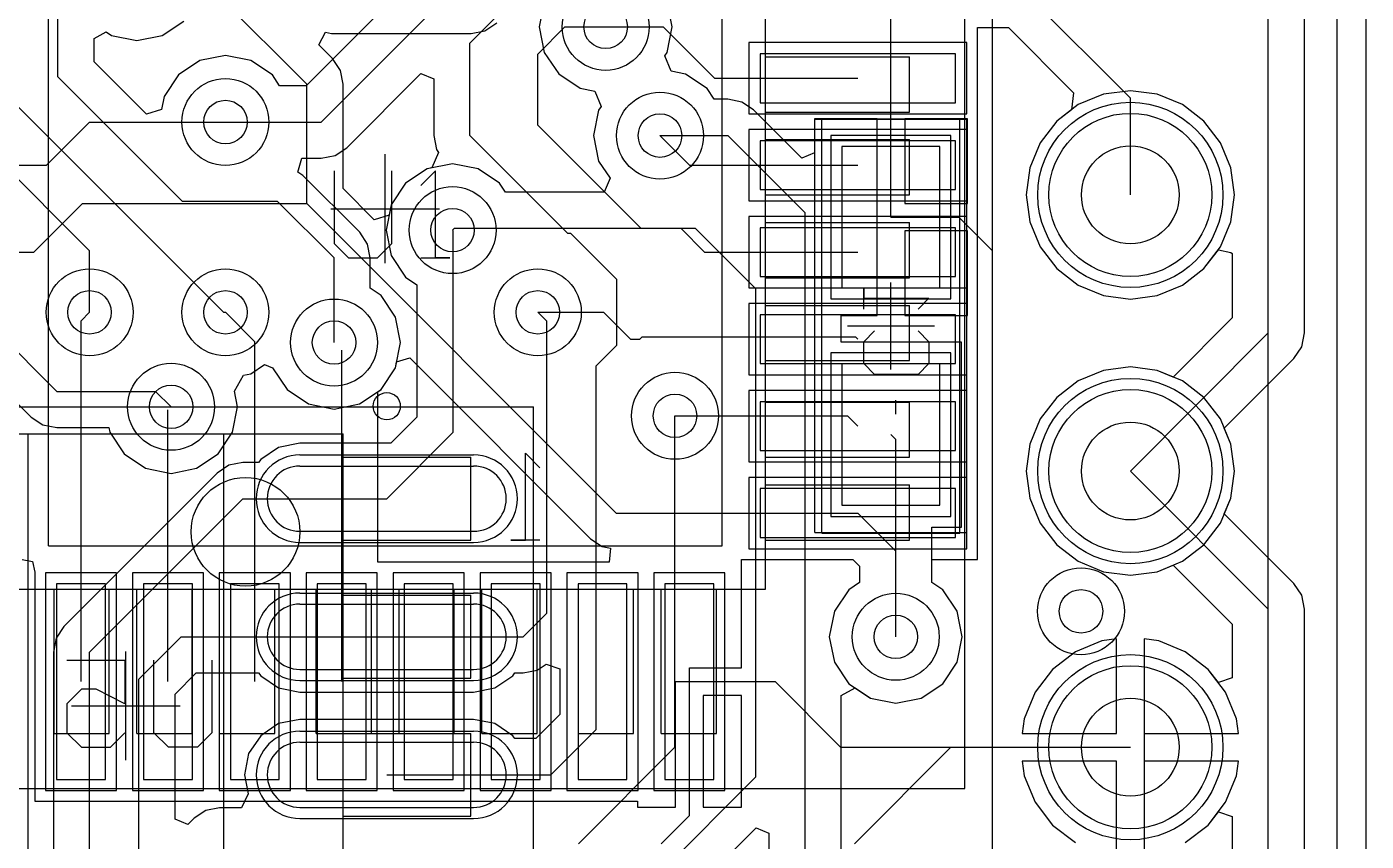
# Model space of a CAD drawing. Header units: millimetres. Extents: x 23.8 to 46.9, y 23.8 to 45.
# Drawn here: x 34.55 to 46.87, y 30.89 to 38.38 of the extents above; entities that cross this region are included whole.
import ezdxf

# ---------------------------------------------------------------- set-up
doc = ezdxf.new("R2010")
doc.units = ezdxf.units.MM
for name, color, linetype in [('BottomLayer', 5, 'Continuous'), ('BottomOverlay', 54, 'Continuous'), ('BottomPaste', 16, 'Continuous'), ('BottomSolder', 6, 'Continuous'), ('KeepOutLayer', 6, 'Continuous'), ('Mechanical13', 56, 'Continuous'), ('Mechanical14', 56, 'Continuous'), ('Mechanical15', 56, 'Continuous'), ('MultiLayer', 9, 'Continuous'), ('PadHoleLayer', 156, 'Continuous'), ('TopLayer', 1, 'Continuous'), ('TopOverlay', 2, 'Continuous'), ('TopPaste', 8, 'Continuous'), ('TopSolder', 216, 'Continuous'), ('ViaHoleLayer', 16, 'Continuous')]:
    doc.layers.add(name, color=color, linetype=linetype)

msp = doc.modelspace()

# ---------------------------------------------------------------- linework, layer by layer
at = {"layer": 'BottomLayer'}
for p, q in [((46.606, 44.745), (46.606, 24.019)), ((37.257, 37.5), (41.667, 41.91)), ((42.5, 36.625), (42.5, 40.431)), ((34.833, 37.917), (34.833, 39.625)), ((38.625, 38.226), (39.769, 39.37)), ((37.937, 38.652), (37.119, 37.833)), ((40.487, 38.375), (40.441, 38.609)), ((35.794, 38.297), (35.992, 38.429)), ((39.25, 38.125), (39.5, 38.375)), ((39.5, 38.375), (39.875, 38.375)), ((40.441, 38.141), (40.487, 38.375)), ((35.166, 38.269), (35.278, 38.329)), ((35.166, 38.055), (35.166, 38.269)), ((35.278, 38.329), (35.326, 38.297)), ((35.326, 38.297), (35.56, 38.25)), ((35.56, 38.25), (35.794, 38.297)), ((38.625, 37.375), (38.625, 38.226)), ((36.375, 38.112), (36.141, 38.065)), ((36.609, 38.065), (36.375, 38.112)), ((39.25, 37.472), (39.25, 38.125)), ((40.418, 38.108), (40.441, 38.141)), ((40.477, 37.967), (40.418, 38.108)), ((35.648, 37.573), (35.166, 38.055)), ((36.141, 38.065), (35.942, 37.933)), ((36.808, 37.933), (36.609, 38.065)), ((34.833, 37.917), (35.977, 36.773)), ((35.942, 37.933), (35.81, 37.734)), ((36.874, 37.833), (36.808, 37.933)), ((37.493, 37.264), (38.174, 37.946)), ((38.174, 37.946), (38.292, 37.897)), ((38.292, 37.897), (38.292, 37.375)), ((40.609, 37.94), (40.477, 37.967)), ((40.808, 37.808), (40.609, 37.94)), ((34.379, 37.729), (36.358, 35.75)), ((35.81, 37.734), (35.786, 37.615)), ((37.119, 37.833), (36.874, 37.833)), ((40.874, 37.709), (40.808, 37.808)), ((44.456, 37.756), (44.225, 37.66)), ((44.704, 37.788), (44.456, 37.756)), ((44.952, 37.756), (44.704, 37.788)), ((45.183, 37.66), (44.952, 37.756)), ((35.786, 37.615), (35.648, 37.573)), ((41, 37.709), (40.874, 37.709)), ((41.127, 37.683), (41, 37.709)), ((41.235, 37.611), (41.127, 37.683)), ((41.679, 37.168), (41.235, 37.611)), ((44.225, 37.66), (44.026, 37.508)), ((45.382, 37.508), (45.183, 37.66)), ((33.925, 37.515), (35.125, 36.315)), ((36.375, 37.5), (37.257, 37.5)), ((42.373, 37.529), (41.796, 37.529)), ((41.796, 37.529), (41.796, 37.216)), ((42.373, 36.625), (42.373, 37.529)), ((43.204, 37.529), (42.627, 37.529)), ((42.627, 37.529), (42.627, 36.752)), ((43.204, 36.752), (43.204, 37.529)), ((44.026, 37.508), (43.874, 37.309)), ((45.534, 37.309), (45.382, 37.508)), ((38.292, 37.375), (38.317, 37.247)), ((38.625, 37.375), (39.523, 36.477)), ((39.25, 37.472), (40.199, 36.523)), ((40.375, 37.375), (41, 37.375)), ((41, 37.375), (41.71, 36.665)), ((37.385, 37.192), (37.493, 37.264)), ((38.317, 37.247), (38.335, 37.221)), ((42.95, 37.275), (42.05, 37.275)), ((42.05, 37.275), (42.05, 35.975)), ((42.95, 35.975), (42.95, 37.275)), ((43.874, 37.309), (43.778, 37.078)), ((45.63, 37.078), (45.534, 37.309)), ((37.042, 37.04), (37.08, 37.167)), ((37.08, 37.167), (37.257, 37.167)), ((37.257, 37.167), (37.385, 37.192)), ((38.335, 37.221), (38.276, 37.08)), ((41.796, 37.216), (41.679, 37.168)), ((37.088, 37.009), (37.042, 37.04)), ((37.611, 36.486), (37.088, 37.009)), ((38.232, 37.071), (38.034, 36.938)), ((38.276, 37.08), (38.232, 37.071)), ((43.778, 37.078), (43.746, 36.83)), ((45.662, 36.83), (45.63, 37.078)), ((38.034, 36.938), (37.901, 36.74)), ((35.977, 36.773), (36.852, 36.773)), ((36.852, 36.773), (37.375, 36.25)), ((37.901, 36.74), (37.855, 36.506)), ((42.627, 36.752), (43.204, 36.752)), ((43.746, 36.83), (43.778, 36.582)), ((45.63, 36.582), (45.662, 36.83)), ((41.71, 28.121), (41.71, 36.665)), ((42.373, 35.721), (42.373, 36.625)), ((42.5, 36.625), (43.125, 36.625)), ((43.125, 36.625), (43.434, 36.316)), ((37.855, 36.506), (37.901, 36.271)), ((38.466, 36.506), (38.472, 36.5)), ((38.472, 34.648), (38.472, 36.5)), ((40.199, 36.523), (40.698, 36.523)), ((40.698, 36.523), (41.256, 35.965)), ((43.204, 36.498), (42.627, 36.498)), ((42.627, 36.498), (42.627, 35.721)), ((43.204, 35.721), (43.204, 36.498)), ((43.778, 36.582), (43.874, 36.351)), ((45.534, 36.351), (45.63, 36.582)), ((37.683, 36.378), (37.611, 36.486)), ((37.708, 36.25), (37.683, 36.378)), ((39.523, 36.477), (39.551, 36.477)), ((39.551, 36.477), (39.977, 36.051)), ((35.125, 35.75), (35.125, 36.315)), ((37.375, 35.472), (37.375, 36.25)), ((37.708, 35.971), (37.708, 36.25)), ((37.901, 36.271), (38.034, 36.073)), ((43.434, 31.75), (43.434, 36.316)), ((43.874, 36.351), (44.026, 36.152)), ((45.382, 36.152), (45.534, 36.351)), ((44.026, 36.152), (44.225, 36)), ((45.183, 36), (45.382, 36.152)), ((38.034, 36.073), (38.138, 36.003)), ((38.138, 36.003), (38.138, 34.786)), ((39.977, 35.449), (39.977, 36.051)), ((44.225, 36), (44.456, 35.904)), ((44.952, 35.904), (45.183, 36)), ((37.808, 35.904), (37.708, 35.971)), ((37.94, 35.706), (37.808, 35.904)), ((41.256, 31.477), (41.256, 35.965)), ((42.05, 35.975), (42.95, 35.975)), ((44.456, 35.904), (44.704, 35.872)), ((44.704, 35.872), (44.952, 35.904)), ((36.358, 35.75), (36.375, 35.75)), ((37.987, 35.472), (37.94, 35.706)), ((39.25, 35.75), (39.332, 35.669)), ((39.332, 32.982), (39.332, 35.669)), ((42.043, 35.475), (42.043, 35.721)), ((42.043, 35.721), (42.373, 35.721)), ((42.627, 35.721), (43.204, 35.721)), ((34.263, 35.584), (34.824, 35.023)), ((37.94, 35.238), (37.987, 35.472)), ((39.786, 35.258), (39.977, 35.449)), ((43.15, 35.475), (42.043, 35.475)), ((43.15, 33.775), (43.15, 35.475)), ((34.027, 35.348), (34.588, 34.787)), ((36.609, 35.185), (36.735, 35.269)), ((36.735, 35.269), (36.81, 35.238)), ((42.95, 35.275), (42.05, 35.275)), ((42.05, 35.275), (42.05, 33.975)), ((42.95, 33.975), (42.95, 35.275)), ((36.458, 35.025), (36.543, 35.172)), ((36.543, 35.172), (36.609, 35.185)), ((36.81, 35.238), (36.942, 35.039)), ((37.808, 35.039), (37.94, 35.238)), ((39.786, 31.912), (39.786, 35.258)), ((44.456, 35.216), (44.225, 35.12)), ((44.704, 35.248), (44.456, 35.216)), ((44.952, 35.216), (44.704, 35.248)), ((45.183, 35.12), (44.952, 35.216)), ((34.824, 35.023), (35.733, 35.023)), ((35.733, 35.023), (35.875, 34.881)), ((36.487, 34.881), (36.458, 35.025)), ((36.942, 35.039), (37.141, 34.907)), ((37.609, 34.907), (37.808, 35.039)), ((44.225, 35.12), (44.026, 34.968)), ((45.382, 34.968), (45.183, 35.12)), ((37.141, 34.907), (37.375, 34.86)), ((37.375, 34.86), (37.609, 34.907)), ((42.545, 34.814), (42.545, 34.941)), ((44.026, 34.968), (43.874, 34.769)), ((45.534, 34.769), (45.382, 34.968)), ((34.588, 34.787), (34.696, 34.715)), ((36.44, 34.647), (36.487, 34.881)), ((38.138, 34.786), (37.898, 34.546)), ((40.513, 31.75), (40.513, 34.798)), ((43.874, 34.769), (43.778, 34.538)), ((45.63, 34.538), (45.534, 34.769)), ((34.696, 34.715), (34.824, 34.69)), ((34.824, 34.69), (35.301, 34.69)), ((35.301, 34.69), (35.31, 34.647)), ((35.31, 34.647), (35.442, 34.448)), ((36.308, 34.448), (36.44, 34.647)), ((37.86, 34.036), (38.472, 34.648)), ((37.06, 34.546), (36.865, 34.507)), ((37.898, 34.546), (37.06, 34.546)), ((42.5, 34.625), (42.545, 34.58)), ((42.545, 32.766), (42.545, 34.58)), ((43.778, 34.538), (43.746, 34.29)), ((45.662, 34.29), (45.63, 34.538)), ((35.442, 34.448), (35.641, 34.316)), ((36.109, 34.316), (36.308, 34.448)), ((36.7, 34.396), (36.681, 34.369)), ((36.865, 34.507), (36.7, 34.396)), ((35.641, 34.316), (35.875, 34.269)), ((35.875, 34.269), (36.109, 34.316)), ((36.408, 34.344), (36.3, 34.272)), ((36.536, 34.369), (36.408, 34.344)), ((36.681, 34.369), (36.536, 34.369)), ((37.06, 34.336), (38.66, 34.336)), ((43.746, 34.29), (43.778, 34.042)), ((44.704, 34.29), (45.974, 33.02)), ((45.63, 34.042), (45.662, 34.29)), ((36.3, 34.272), (34.889, 32.861)), ((35.125, 32.625), (36.536, 34.036)), ((36.536, 34.036), (37.86, 34.036)), ((43.778, 34.042), (43.874, 33.811)), ((45.569, 33.896), (45.63, 34.042)), ((42.05, 33.975), (42.95, 33.975)), ((43.874, 33.811), (44.026, 33.612)), ((46.21, 33.256), (45.569, 33.896)), ((37.06, 33.736), (38.66, 33.736)), ((42.878, 33.265), (42.878, 33.775)), ((42.878, 33.775), (43.15, 33.775)), ((44.026, 33.612), (44.225, 33.46)), ((44.225, 33.46), (44.456, 33.364)), ((44.952, 33.364), (45.098, 33.425)), ((45.098, 33.425), (45.641, 32.882)), ((44.456, 33.364), (44.704, 33.332)), ((44.704, 33.332), (44.952, 33.364)), ((42.978, 33.199), (42.878, 33.265)), ((43.11, 33), (42.978, 33.199)), ((46.282, 33.148), (46.21, 33.256)), ((37.06, 33.066), (38.66, 33.066)), ((46.307, 33.02), (46.282, 33.148)), ((39.116, 32.766), (39.332, 32.982)), ((43.157, 32.766), (43.11, 33)), ((45.974, 25.599), (45.974, 33.02)), ((46.307, 25.599), (46.307, 33.02)), ((34.889, 32.861), (34.817, 32.753)), ((45.641, 32.882), (45.641, 32.387)), ((34.817, 32.753), (34.792, 32.625)), ((35.579, 32.377), (35.968, 32.766)), ((35.968, 32.766), (37.86, 32.766)), ((37.86, 32.766), (39.116, 32.766)), ((43.11, 32.532), (43.157, 32.766)), ((44.442, 32.728), (44.198, 32.627)), ((44.577, 32.746), (44.442, 32.728)), ((44.577, 31.877), (44.577, 32.746)), ((44.966, 32.728), (44.831, 32.746)), ((44.831, 32.746), (44.831, 31.75)), ((45.21, 32.627), (44.966, 32.728)), ((34.792, 32.625), (34.792, 30.742)), ((35.125, 30.604), (35.125, 32.625)), ((44.198, 32.627), (43.988, 32.466)), ((45.42, 32.466), (45.21, 32.627)), ((35.912, 32.239), (36.106, 32.433)), ((36.106, 32.433), (36.681, 32.433)), ((36.681, 32.433), (36.7, 32.406)), ((37.06, 32.466), (38.66, 32.466)), ((39.02, 32.406), (39.039, 32.433)), ((39.039, 32.433), (39.116, 32.433)), ((39.116, 32.433), (39.244, 32.458)), ((39.244, 32.458), (39.326, 32.513)), ((39.326, 32.513), (39.453, 32.47)), ((39.453, 32.47), (39.453, 32.05)), ((42.978, 32.333), (43.11, 32.532)), ((43.988, 32.466), (43.827, 32.256)), ((45.514, 32.344), (45.42, 32.466)), ((35.579, 30.416), (35.579, 32.377)), ((36.7, 32.406), (36.865, 32.295)), ((38.855, 32.295), (39.02, 32.406)), ((42.779, 32.201), (42.978, 32.333)), ((45.641, 32.387), (45.514, 32.344)), ((35.912, 31.089), (35.912, 32.239)), ((36.865, 32.295), (37.06, 32.256)), ((37.06, 32.256), (38.66, 32.256)), ((38.66, 32.256), (38.855, 32.295)), ((42.043, 32.227), (42.17, 32.295)), ((42.043, 28.121), (42.043, 32.227)), ((42.17, 32.295), (42.311, 32.201)), ((42.311, 32.201), (42.545, 32.154)), ((42.545, 32.154), (42.779, 32.201)), ((43.827, 32.256), (43.726, 32.012)), ((36.865, 31.967), (36.7, 31.856)), ((37.06, 32.006), (36.865, 31.967)), ((38.66, 32.006), (37.06, 32.006)), ((38.855, 31.967), (38.66, 32.006)), ((39.02, 31.856), (38.855, 31.967)), ((39.453, 32.05), (39.232, 31.829)), ((43.726, 32.012), (43.708, 31.877)), ((36.7, 31.856), (36.589, 31.691)), ((39.039, 31.829), (39.02, 31.856)), ((39.232, 31.829), (39.039, 31.829)), ((39.37, 31.496), (39.786, 31.912)), ((43.708, 31.877), (44.577, 31.877)), ((36.589, 31.691), (36.55, 31.496)), ((37.06, 31.796), (38.66, 31.796)), ((39.624, 30.861), (40.513, 31.75)), ((42.164, 30.861), (43.053, 31.75)), ((43.053, 31.75), (43.434, 31.75)), ((43.434, 31.75), (44.704, 31.75)), ((44.831, 31.75), (44.831, 30.754)), ((44.577, 31.623), (43.708, 31.623)), ((43.708, 31.623), (43.726, 31.488)), ((44.577, 30.754), (44.577, 31.623)), ((36.55, 31.496), (36.585, 31.321)), ((37.86, 31.496), (39.37, 31.496)), ((39.624, 29.845), (41.256, 31.477)), ((43.726, 31.488), (43.827, 31.244)), ((36.585, 31.321), (36.523, 31.194)), ((36.322, 31.194), (36.194, 31.169)), ((36.523, 31.194), (36.322, 31.194)), ((37.06, 31.196), (38.66, 31.196)), ((43.827, 31.244), (43.988, 31.034)), ((36.03, 31.04), (35.912, 31.089)), ((36.086, 31.097), (36.03, 31.04)), ((36.194, 31.169), (36.086, 31.097)), ((45.42, 31.034), (45.514, 31.156)), ((45.514, 31.156), (45.641, 31.113)), ((45.641, 31.113), (45.641, 29.748)), ((40.212, 29.962), (41.259, 31.009)), ((41.259, 31.009), (41.377, 30.96)), ((41.377, 30.96), (41.377, 28.259)), ((43.988, 31.034), (44.198, 30.873)), ((45.21, 30.873), (45.42, 31.034))]:
    msp.add_line(p, q, dxfattribs=at)
for centre, radius in [((39.875, 38.375), 0.4), ((36.375, 37.5), 0.4), ((40.375, 37.375), 0.4), ((44.704, 36.83), 0.75), ((38.466, 36.506), 0.4), ((35.125, 35.75), 0.4), ((36.375, 35.75), 0.4), ((39.25, 35.75), 0.4), ((37.375, 35.472), 0.4), ((35.875, 34.881), 0.4), ((40.513, 34.798), 0.4), ((44.704, 34.29), 0.75), ((44.25, 33), 0.4), ((42.545, 32.766), 0.4), ((44.704, 31.75), 0.75)]:
    msp.add_circle(centre, radius, dxfattribs=at)
for centre, start, end in [((37.06, 34.036), 90, 270), ((38.66, 34.036), 270, 90), ((37.06, 32.766), 90, 270), ((38.66, 32.766), 270, 90), ((37.06, 31.496), 90, 270), ((38.66, 31.496), 270, 90)]:
    msp.add_arc(centre, 0.3, start, end, dxfattribs=at)
at = {"layer": 'BottomOverlay'}
for p, q in [((34.56, 29.631), (34.56, 34.631)), ((34.56, 34.631), (36.36, 34.631)), ((36.36, 29.631), (36.36, 34.631))]:
    msp.add_line(p, q, dxfattribs=at)
msp.add_circle((37.86, 34.886), 0.125, dxfattribs=at)
at = {"layer": 'BottomPaste'}
for p, q in [((42.95, 37.275), (42.05, 37.275)), ((42.05, 37.275), (42.05, 35.975)), ((42.95, 35.975), (42.95, 37.275)), ((42.05, 35.975), (42.95, 35.975)), ((42.95, 35.275), (42.05, 35.275)), ((42.05, 35.275), (42.05, 33.975)), ((42.95, 33.975), (42.95, 35.275)), ((37.06, 34.336), (38.66, 34.336)), ((42.05, 33.975), (42.95, 33.975)), ((37.06, 33.736), (38.66, 33.736)), ((37.06, 33.066), (38.66, 33.066)), ((37.06, 32.466), (38.66, 32.466)), ((37.06, 31.796), (38.66, 31.796)), ((37.06, 31.196), (38.66, 31.196))]:
    msp.add_line(p, q, dxfattribs=at)
for centre, start, end in [((37.06, 34.036), 90, 270), ((38.66, 34.036), 270, 90), ((37.06, 32.766), 90, 270), ((38.66, 32.766), 270, 90), ((37.06, 31.496), 90, 270), ((38.66, 31.496), 270, 90)]:
    msp.add_arc(centre, 0.3, start, end, dxfattribs=at)
at = {"layer": 'BottomSolder'}
for p, q in [((43.052, 37.377), (41.948, 37.377)), ((41.948, 37.377), (41.948, 35.873)), ((43.052, 35.873), (43.052, 37.377)), ((41.948, 35.873), (43.052, 35.873)), ((43.052, 35.377), (41.948, 35.377)), ((41.948, 35.377), (41.948, 33.873)), ((43.052, 33.873), (43.052, 35.377)), ((37.06, 34.438), (38.66, 34.438)), ((41.948, 33.873), (43.052, 33.873)), ((37.06, 33.634), (38.66, 33.634)), ((37.06, 33.168), (38.66, 33.168)), ((37.06, 32.364), (38.66, 32.364)), ((37.06, 31.898), (38.66, 31.898)), ((37.06, 31.094), (38.66, 31.094))]:
    msp.add_line(p, q, dxfattribs=at)
for centre in [(44.704, 36.83), (44.704, 34.29), (44.704, 31.75)]:
    msp.add_circle(centre, 0.852, dxfattribs=at)
for centre, start, end in [((37.06, 34.036), 90, 270), ((38.66, 34.036), 270, 90), ((37.06, 32.766), 90, 270), ((38.66, 32.766), 270, 90), ((37.06, 31.496), 90, 270), ((38.66, 31.496), 270, 90)]:
    msp.add_arc(centre, 0.402, start, end, dxfattribs=at)
at = {"layer": 'KeepOutLayer'}
msp.add_line((46.875, 23.75), (46.875, 45), dxfattribs=at)
at = {"layer": 'Mechanical13'}
for p, q in [((46.875, 23.75), (46.875, 45)), ((41.346, 33.203), (41.346, 40.203)), ((41.346, 38.1), (42.672, 38.1)), ((42.672, 37.592), (42.672, 38.1)), ((41.346, 37.592), (42.672, 37.592)), ((41.346, 37.338), (42.672, 37.338)), ((42.672, 36.83), (42.672, 37.338)), ((37.375, 37.05), (37.375, 36.383)), ((37.908, 36.383), (37.908, 37.05)), ((38.308, 37.05), (38.175, 36.916)), ((38.308, 36.25), (38.308, 37.05)), ((41.346, 36.83), (42.672, 36.83)), ((41.346, 36.576), (42.672, 36.576)), ((42.672, 36.068), (42.672, 36.576)), ((37.375, 36.383), (37.508, 36.25)), ((37.775, 36.25), (37.908, 36.383)), ((37.508, 36.25), (37.775, 36.25)), ((38.175, 36.25), (38.441, 36.25)), ((38.441, 36.25), (38.308, 36.25)), ((41.346, 36.068), (42.672, 36.068)), ((41.346, 35.814), (42.672, 35.814)), ((42.672, 35.306), (42.672, 35.814)), ((41.346, 35.306), (42.672, 35.306)), ((41.346, 34.925), (42.672, 34.925)), ((42.672, 34.417), (42.672, 34.925)), ((41.346, 34.417), (42.672, 34.417)), ((41.346, 34.163), (42.672, 34.163)), ((42.672, 33.655), (42.672, 34.163)), ((41.346, 33.655), (42.672, 33.655)), ((34.346, 33.203), (41.346, 33.203)), ((34.798, 31.877), (34.798, 33.203)), ((35.306, 31.877), (35.306, 33.203)), ((35.56, 31.877), (35.56, 33.203)), ((36.068, 31.877), (36.068, 33.203)), ((36.322, 31.877), (36.322, 33.203)), ((36.83, 31.877), (36.83, 33.203)), ((37.211, 31.877), (37.211, 33.203)), ((37.719, 31.877), (37.719, 33.203)), ((37.973, 31.877), (37.973, 33.203)), ((38.481, 31.877), (38.481, 33.203)), ((38.735, 31.877), (38.735, 33.203)), ((39.243, 31.877), (39.243, 33.203)), ((39.624, 31.877), (39.624, 33.203)), ((40.132, 31.877), (40.132, 33.203)), ((40.386, 31.877), (40.386, 33.203)), ((40.894, 31.877), (40.894, 33.203)), ((34.798, 31.877), (35.306, 31.877)), ((35.56, 31.877), (36.068, 31.877)), ((36.322, 31.877), (36.83, 31.877)), ((37.211, 31.877), (37.719, 31.877)), ((37.973, 31.877), (38.481, 31.877)), ((38.735, 31.877), (39.243, 31.877)), ((39.624, 31.877), (40.132, 31.877)), ((40.386, 31.877), (40.894, 31.877))]:
    msp.add_line(p, q, dxfattribs=at)
at = {"layer": 'Mechanical14'}
for p, q in [((46.875, 23.75), (46.875, 45)), ((41.865, 33.72), (41.865, 37.53)), ((41.865, 37.53), (43.135, 37.53)), ((43.135, 33.72), (43.135, 37.53)), ((42.25, 35.779), (42.25, 35.979)), ((42.25, 35.979), (42.25, 35.879)), ((42.25, 35.879), (42.85, 35.879)), ((42.85, 35.879), (42.75, 35.779)), ((42.25, 35.479), (42.35, 35.579)), ((42.75, 35.579), (42.85, 35.479)), ((42.25, 35.279), (42.25, 35.479)), ((42.85, 35.479), (42.85, 35.279)), ((42.35, 35.179), (42.25, 35.279)), ((42.85, 35.279), (42.75, 35.179)), ((42.75, 35.179), (42.35, 35.179)), ((33.46, 34.631), (37.46, 34.631)), ((37.46, 29.631), (37.46, 34.631)), ((37.46, 34.417), (38.635, 34.417)), ((38.635, 33.655), (38.635, 34.417)), ((39.137, 33.655), (39.137, 34.455)), ((39.137, 34.455), (39.27, 34.321)), ((41.865, 33.72), (43.135, 33.72)), ((37.46, 33.655), (38.635, 33.655)), ((39.27, 33.655), (39.003, 33.655)), ((39.003, 33.655), (39.137, 33.655)), ((37.46, 33.147), (38.635, 33.147)), ((38.635, 32.385), (38.635, 33.147)), ((34.917, 32.55), (35.45, 32.55)), ((35.45, 32.55), (35.45, 32.15)), ((35.717, 31.883), (35.717, 32.55)), ((36.25, 32.55), (36.25, 31.883)), ((37.46, 32.385), (38.635, 32.385)), ((35.05, 32.283), (34.917, 32.15)), ((35.184, 32.283), (35.05, 32.283)), ((35.45, 32.15), (35.184, 32.283)), ((34.917, 32.15), (34.917, 31.883)), ((34.917, 31.883), (35.05, 31.75)), ((35.317, 31.75), (35.45, 31.883)), ((35.85, 31.75), (35.717, 31.883)), ((36.25, 31.883), (36.117, 31.75)), ((37.46, 31.877), (38.635, 31.877)), ((38.635, 31.115), (38.635, 31.877)), ((35.05, 31.75), (35.317, 31.75)), ((36.117, 31.75), (35.85, 31.75)), ((37.46, 31.115), (38.635, 31.115))]:
    msp.add_line(p, q, dxfattribs=at)
msp.add_circle((36.56, 33.731), 0.5, dxfattribs=at)
at = {"layer": 'Mechanical15'}
for p, q in [((43.18, 31.369), (43.18, 42.037)), ((41.8, 33.725), (41.8, 37.525)), ((41.8, 37.525), (43.2, 37.525)), ((43.2, 33.725), (43.2, 37.525)), ((37.846, 36.203), (37.846, 37.203)), ((37.346, 36.703), (38.346, 36.703)), ((42.5, 35.225), (42.5, 36.025)), ((42.1, 35.625), (42.9, 35.625)), ((31.71, 34.881), (39.21, 34.881)), ((39.21, 29.381), (39.21, 34.881)), ((41.8, 33.725), (43.2, 33.725)), ((35.46, 31.631), (35.46, 32.631)), ((34.96, 32.131), (35.96, 32.131)), ((32.512, 31.369), (43.18, 31.369))]:
    msp.add_line(p, q, dxfattribs=at)
at = {"layer": 'MultiLayer'}
for centre, radius in [((39.875, 38.375), 0.4), ((36.375, 37.5), 0.4), ((40.375, 37.375), 0.4), ((44.704, 36.83), 0.75), ((38.466, 36.506), 0.4), ((35.125, 35.75), 0.4), ((36.375, 35.75), 0.4), ((39.25, 35.75), 0.4), ((37.375, 35.472), 0.4), ((35.875, 34.881), 0.4), ((40.513, 34.798), 0.4), ((44.704, 34.29), 0.75), ((44.25, 33), 0.4), ((42.545, 32.766), 0.4), ((44.704, 31.75), 0.75)]:
    msp.add_circle(centre, radius, dxfattribs=at)
at = {"layer": 'PadHoleLayer'}
for centre in [(44.704, 36.83), (44.704, 34.29), (44.704, 31.75)]:
    msp.add_circle(centre, 0.45, dxfattribs=at)
at = {"layer": 'TopLayer'}
for p, q in [((46.606, 44.745), (46.606, 24.019)), ((45.974, 35.56), (45.974, 42.672)), ((46.307, 35.56), (46.307, 42.672)), ((36.11, 38.862), (37.125, 37.847)), ((39.31, 38.609), (39.264, 38.375)), ((43.72, 38.703), (44.704, 37.719)), ((38.636, 38.315), (38.764, 38.34)), ((38.764, 38.34), (38.872, 38.413)), ((39.264, 38.375), (39.31, 38.141)), ((39.875, 38.375), (40.403, 38.375)), ((40.403, 38.375), (40.876, 37.903)), ((43.296, 37.478), (43.296, 38.37)), ((43.296, 38.37), (43.582, 38.37)), ((43.582, 38.37), (44.182, 37.77)), ((37.235, 38.209), (37.297, 38.326)), ((37.297, 38.326), (37.352, 38.315)), ((37.352, 38.315), (38.636, 38.315)), ((37.361, 38.083), (37.235, 38.209)), ((39.31, 38.141), (39.443, 37.943)), ((43.096, 38.128), (41.296, 38.128)), ((41.296, 38.128), (41.296, 37.678)), ((43.096, 37.678), (43.096, 38.128)), ((37.433, 37.974), (37.361, 38.083)), ((37.458, 37.847), (37.433, 37.974)), ((39.443, 37.943), (39.641, 37.81)), ((40.876, 37.903), (42.196, 37.903)), ((37.125, 36.75), (37.125, 37.847)), ((37.458, 36.888), (37.458, 37.847)), ((39.641, 37.81), (39.774, 37.784)), ((39.774, 37.784), (39.832, 37.643)), ((44.182, 37.77), (44.161, 37.611)), ((39.81, 37.609), (39.764, 37.375)), ((39.832, 37.643), (39.81, 37.609)), ((41.296, 37.678), (43.096, 37.678)), ((44.161, 37.611), (44.026, 37.508)), ((44.704, 36.83), (44.704, 37.719)), ((34.728, 37.103), (35.125, 37.5)), ((35.125, 37.5), (36.375, 37.5)), ((43.296, 36.678), (43.296, 37.478)), ((44.026, 37.508), (43.874, 37.309)), ((39.764, 37.375), (39.81, 37.141)), ((40.375, 37.375), (40.648, 37.103)), ((43.096, 37.328), (41.296, 37.328)), ((41.296, 37.328), (41.296, 36.878)), ((43.096, 36.878), (43.096, 37.328)), ((43.874, 37.309), (43.778, 37.078)), ((38.466, 37.117), (38.232, 37.071)), ((38.7, 37.071), (38.466, 37.117)), ((39.81, 37.141), (39.916, 36.983)), ((33.496, 37.103), (34.728, 37.103)), ((38.232, 37.071), (38.034, 36.938)), ((38.899, 36.938), (38.7, 37.071)), ((40.648, 37.103), (42.196, 37.103)), ((43.778, 37.078), (43.746, 36.83)), ((37.744, 36.602), (37.458, 36.888)), ((38.034, 36.938), (37.901, 36.74)), ((38.954, 36.856), (38.899, 36.938)), ((39.916, 36.983), (39.861, 36.856)), ((41.296, 36.878), (43.096, 36.878)), ((34.613, 36.303), (35.06, 36.75)), ((35.06, 36.75), (37.125, 36.75)), ((37.125, 36.75), (39.972, 33.903)), ((37.901, 36.74), (37.882, 36.644)), ((39.861, 36.856), (38.954, 36.856)), ((43.746, 36.83), (43.778, 36.582)), ((37.882, 36.644), (37.744, 36.602)), ((43.296, 35.878), (43.296, 36.678)), ((38.466, 36.506), (38.484, 36.523)), ((38.484, 36.523), (40.566, 36.523)), ((40.566, 36.523), (40.786, 36.303)), ((43.096, 36.528), (41.296, 36.528)), ((41.296, 36.528), (41.296, 36.078)), ((43.096, 36.078), (43.096, 36.528)), ((43.778, 36.582), (43.874, 36.351)), ((33.496, 36.303), (34.613, 36.303)), ((40.786, 36.303), (42.196, 36.303)), ((43.874, 36.351), (44.026, 36.152)), ((45.382, 36.152), (45.514, 36.325)), ((45.514, 36.325), (45.628, 36.299)), ((45.628, 36.299), (45.641, 36.292)), ((45.641, 36.292), (45.641, 35.698)), ((44.026, 36.152), (44.225, 36)), ((45.183, 36), (45.382, 36.152)), ((41.296, 36.078), (43.096, 36.078)), ((44.225, 36), (44.456, 35.904)), ((44.952, 35.904), (45.183, 36)), ((43.296, 35.078), (43.296, 35.878)), ((44.456, 35.904), (44.704, 35.872)), ((44.704, 35.872), (44.952, 35.904)), ((35.046, 35.671), (35.125, 35.75)), ((35.046, 32.353), (35.046, 35.671)), ((36.375, 35.75), (36.646, 35.479)), ((39.25, 35.75), (39.854, 35.75)), ((39.854, 35.75), (40.102, 35.503)), ((43.096, 35.728), (41.296, 35.728)), ((41.296, 35.728), (41.296, 35.278)), ((43.096, 35.278), (43.096, 35.728)), ((45.641, 35.698), (45.098, 35.155)), ((40.19, 35.503), (40.212, 35.525)), ((40.212, 35.525), (42.174, 35.525)), ((42.174, 35.525), (42.196, 35.503)), ((44.704, 34.29), (45.974, 35.56)), ((46.282, 35.432), (46.307, 35.56)), ((36.646, 32.353), (36.646, 35.479)), ((37.446, 32.353), (37.446, 35.401)), ((40.102, 35.503), (40.19, 35.503)), ((46.21, 35.324), (46.282, 35.432)), ((37.94, 35.238), (37.951, 35.294)), ((37.951, 35.294), (38.073, 35.331)), ((38.073, 35.331), (39.736, 33.667)), ((41.296, 35.278), (43.096, 35.278)), ((45.569, 34.684), (46.21, 35.324)), ((37.808, 35.039), (37.94, 35.238)), ((44.456, 35.216), (44.225, 35.12)), ((44.704, 35.248), (44.456, 35.216)), ((44.952, 35.216), (44.704, 35.248)), ((45.098, 35.155), (44.952, 35.216)), ((37.779, 35.02), (37.808, 35.039)), ((37.779, 33.453), (37.779, 35.02)), ((43.296, 34.278), (43.296, 35.078)), ((44.225, 35.12), (44.026, 34.968)), ((43.096, 34.928), (41.296, 34.928)), ((41.296, 34.928), (41.296, 34.478)), ((43.096, 34.478), (43.096, 34.928)), ((44.026, 34.968), (43.874, 34.769)), ((35.846, 32.353), (35.846, 34.852)), ((40.513, 34.798), (42.101, 34.798)), ((42.101, 34.798), (42.196, 34.703)), ((43.874, 34.769), (43.778, 34.538)), ((45.63, 34.538), (45.569, 34.684)), ((43.778, 34.538), (43.746, 34.29)), ((45.662, 34.29), (45.63, 34.538)), ((41.296, 34.478), (43.096, 34.478)), ((43.296, 33.478), (43.296, 34.278)), ((43.746, 34.29), (43.778, 34.042)), ((45.63, 34.042), (45.662, 34.29)), ((43.096, 34.128), (41.296, 34.128)), ((41.296, 34.128), (41.296, 33.678)), ((43.096, 33.678), (43.096, 34.128)), ((43.778, 34.042), (43.874, 33.811)), ((45.534, 33.811), (45.63, 34.042)), ((39.972, 33.903), (42.196, 33.903)), ((42.196, 33.903), (42.545, 33.554)), ((43.874, 33.811), (44.026, 33.612)), ((45.382, 33.612), (45.534, 33.811)), ((39.736, 33.667), (39.844, 33.595)), ((41.296, 33.678), (43.096, 33.678)), ((39.844, 33.595), (39.92, 33.58)), ((39.92, 33.58), (39.907, 33.453)), ((42.545, 32.766), (42.545, 33.554)), ((44.026, 33.612), (44.225, 33.46)), ((45.183, 33.46), (45.382, 33.612)), ((34.504, 33.478), (34.6, 33.457)), ((34.6, 33.457), (34.621, 33.361)), ((39.907, 33.453), (37.779, 33.453)), ((41.125, 32.48), (41.125, 33.478)), ((41.125, 33.478), (42.149, 33.478)), ((42.149, 33.478), (42.212, 33.416)), ((42.212, 33.416), (42.212, 33.265)), ((42.878, 33.265), (42.878, 33.478)), ((42.878, 33.478), (43.296, 33.478)), ((44.225, 33.46), (44.456, 33.364)), ((44.952, 33.364), (45.183, 33.46)), ((34.621, 33.361), (34.621, 31.253)), ((44.456, 33.364), (44.704, 33.332)), ((44.704, 33.332), (44.952, 33.364)), ((34.821, 33.253), (34.821, 31.453)), ((35.271, 33.253), (34.821, 33.253)), ((35.271, 31.453), (35.271, 33.253)), ((35.621, 33.253), (35.621, 31.453)), ((36.071, 33.253), (35.621, 33.253)), ((36.071, 31.453), (36.071, 33.253)), ((36.421, 33.253), (36.421, 31.453)), ((36.871, 33.253), (36.421, 33.253)), ((36.871, 31.453), (36.871, 33.253)), ((37.221, 33.253), (37.221, 31.453)), ((37.671, 33.253), (37.221, 33.253)), ((37.671, 31.453), (37.671, 33.253)), ((38.021, 33.253), (38.021, 31.453)), ((38.471, 33.253), (38.021, 33.253)), ((38.471, 31.453), (38.471, 33.253)), ((38.821, 33.253), (38.821, 31.453)), ((39.271, 33.253), (38.821, 33.253)), ((39.271, 31.453), (39.271, 33.253)), ((39.621, 33.253), (39.621, 31.453)), ((40.071, 33.253), (39.621, 33.253)), ((40.071, 31.453), (40.071, 33.253)), ((40.421, 33.253), (40.421, 31.453)), ((40.871, 33.253), (40.421, 33.253)), ((40.871, 31.453), (40.871, 33.253)), ((42.112, 33.199), (41.98, 33)), ((42.212, 33.265), (42.112, 33.199)), ((42.978, 33.199), (42.878, 33.265)), ((43.11, 33), (42.978, 33.199)), ((41.98, 33), (41.933, 32.766)), ((43.157, 32.766), (43.11, 33)), ((41.933, 32.766), (41.98, 32.532)), ((43.11, 32.532), (43.157, 32.766)), ((44.442, 32.728), (44.198, 32.627)), ((44.577, 32.746), (44.442, 32.728)), ((44.577, 31.877), (44.577, 32.746)), ((44.966, 32.728), (44.831, 32.746)), ((44.831, 32.746), (44.831, 31.877)), ((45.21, 32.627), (44.966, 32.728)), ((44.198, 32.627), (43.988, 32.466)), ((45.42, 32.466), (45.21, 32.627)), ((40.646, 32.353), (40.646, 32.48)), ((40.646, 32.48), (41.125, 32.48)), ((41.98, 32.532), (42.112, 32.333)), ((42.978, 32.333), (43.11, 32.532)), ((43.988, 32.466), (43.827, 32.256)), ((45.581, 32.256), (45.42, 32.466)), ((40.519, 31.199), (40.519, 32.353)), ((40.519, 32.353), (40.646, 32.353)), ((40.646, 31.121), (40.646, 32.353)), ((40.646, 32.353), (41.434, 32.353)), ((41.434, 32.353), (42.037, 31.75)), ((42.112, 32.333), (42.311, 32.201)), ((42.779, 32.201), (42.978, 32.333)), ((41.125, 32.226), (40.773, 32.226)), ((40.773, 32.226), (40.773, 31.199)), ((41.125, 31.199), (41.125, 32.226)), ((42.311, 32.201), (42.545, 32.154)), ((42.545, 32.154), (42.779, 32.201)), ((43.827, 32.256), (43.726, 32.012)), ((45.682, 32.012), (45.581, 32.256)), ((43.726, 32.012), (43.708, 31.877)), ((45.7, 31.877), (45.682, 32.012)), ((43.708, 31.877), (44.577, 31.877)), ((44.831, 31.877), (45.7, 31.877)), ((42.037, 31.75), (44.704, 31.75)), ((44.577, 31.623), (43.708, 31.623)), ((43.708, 31.623), (43.726, 31.488)), ((44.577, 30.754), (44.577, 31.623)), ((45.7, 31.623), (44.831, 31.623)), ((44.831, 31.623), (44.831, 30.754)), ((45.682, 31.488), (45.7, 31.623)), ((34.821, 31.453), (35.271, 31.453)), ((35.621, 31.453), (36.071, 31.453)), ((36.421, 31.453), (36.871, 31.453)), ((37.221, 31.453), (37.671, 31.453)), ((38.021, 31.453), (38.471, 31.453)), ((38.821, 31.453), (39.271, 31.453)), ((39.621, 31.453), (40.071, 31.453)), ((40.421, 31.453), (40.871, 31.453)), ((43.726, 31.488), (43.827, 31.244)), ((45.581, 31.244), (45.682, 31.488)), ((34.621, 31.253), (40.167, 31.253)), ((40.167, 31.253), (40.167, 31.199)), ((40.167, 31.199), (40.519, 31.199)), ((40.773, 31.199), (41.125, 31.199)), ((43.827, 31.244), (43.988, 31.034)), ((45.42, 31.034), (45.581, 31.244)), ((40.386, 30.861), (40.646, 31.121)), ((43.988, 31.034), (44.198, 30.873)), ((45.21, 30.873), (45.42, 31.034))]:
    msp.add_line(p, q, dxfattribs=at)
for centre, radius in [((39.875, 38.375), 0.4), ((36.375, 37.5), 0.4), ((40.375, 37.375), 0.4), ((44.704, 36.83), 0.75), ((38.466, 36.506), 0.4), ((35.125, 35.75), 0.4), ((36.375, 35.75), 0.4), ((39.25, 35.75), 0.4), ((37.375, 35.472), 0.4), ((35.875, 34.881), 0.4), ((40.513, 34.798), 0.4), ((44.704, 34.29), 0.75), ((44.25, 33), 0.4), ((42.545, 32.766), 0.4), ((44.704, 31.75), 0.75)]:
    msp.add_circle(centre, radius, dxfattribs=at)
at = {"layer": 'TopOverlay'}
for p, q in [((43.434, 25.4), (43.434, 43.18)), ((45.974, 25.4), (45.974, 43.18)), ((34.746, 33.603), (34.746, 39.803)), ((40.946, 33.603), (40.946, 39.803)), ((34.746, 33.603), (40.946, 33.603))]:
    msp.add_line(p, q, dxfattribs=at)
at = {"layer": 'TopPaste'}
for p, q in [((43.096, 38.128), (41.296, 38.128)), ((41.296, 38.128), (41.296, 37.678)), ((43.096, 37.678), (43.096, 38.128)), ((41.296, 37.678), (43.096, 37.678)), ((43.096, 37.328), (41.296, 37.328)), ((41.296, 37.328), (41.296, 36.878)), ((43.096, 36.878), (43.096, 37.328)), ((41.296, 36.878), (43.096, 36.878)), ((43.096, 36.528), (41.296, 36.528)), ((41.296, 36.528), (41.296, 36.078)), ((43.096, 36.078), (43.096, 36.528)), ((41.296, 36.078), (43.096, 36.078)), ((43.096, 35.728), (41.296, 35.728)), ((41.296, 35.728), (41.296, 35.278)), ((43.096, 35.278), (43.096, 35.728)), ((41.296, 35.278), (43.096, 35.278)), ((43.096, 34.928), (41.296, 34.928)), ((41.296, 34.928), (41.296, 34.478)), ((43.096, 34.478), (43.096, 34.928)), ((41.296, 34.478), (43.096, 34.478)), ((43.096, 34.128), (41.296, 34.128)), ((41.296, 34.128), (41.296, 33.678)), ((43.096, 33.678), (43.096, 34.128)), ((41.296, 33.678), (43.096, 33.678)), ((34.821, 33.253), (34.821, 31.453)), ((35.271, 33.253), (34.821, 33.253)), ((35.271, 31.453), (35.271, 33.253)), ((35.621, 33.253), (35.621, 31.453)), ((36.071, 33.253), (35.621, 33.253)), ((36.071, 31.453), (36.071, 33.253)), ((36.421, 33.253), (36.421, 31.453)), ((36.871, 33.253), (36.421, 33.253)), ((36.871, 31.453), (36.871, 33.253)), ((37.221, 33.253), (37.221, 31.453)), ((37.671, 33.253), (37.221, 33.253)), ((37.671, 31.453), (37.671, 33.253)), ((38.021, 33.253), (38.021, 31.453)), ((38.471, 33.253), (38.021, 33.253)), ((38.471, 31.453), (38.471, 33.253)), ((38.821, 33.253), (38.821, 31.453)), ((39.271, 33.253), (38.821, 33.253)), ((39.271, 31.453), (39.271, 33.253)), ((39.621, 33.253), (39.621, 31.453)), ((40.071, 33.253), (39.621, 33.253)), ((40.071, 31.453), (40.071, 33.253)), ((40.421, 33.253), (40.421, 31.453)), ((40.871, 33.253), (40.421, 33.253)), ((40.871, 31.453), (40.871, 33.253)), ((34.821, 31.453), (35.271, 31.453)), ((35.621, 31.453), (36.071, 31.453)), ((36.421, 31.453), (36.871, 31.453)), ((37.221, 31.453), (37.671, 31.453)), ((38.021, 31.453), (38.471, 31.453)), ((38.821, 31.453), (39.271, 31.453)), ((39.621, 31.453), (40.071, 31.453)), ((40.421, 31.453), (40.871, 31.453))]:
    msp.add_line(p, q, dxfattribs=at)
at = {"layer": 'TopSolder'}
for p, q in [((43.198, 38.23), (41.194, 38.23)), ((41.194, 38.23), (41.194, 37.576)), ((43.198, 37.576), (43.198, 38.23)), ((41.194, 37.576), (43.198, 37.576)), ((43.198, 37.43), (41.194, 37.43)), ((41.194, 37.43), (41.194, 36.776)), ((43.198, 36.776), (43.198, 37.43)), ((41.194, 36.776), (43.198, 36.776)), ((43.198, 36.63), (41.194, 36.63)), ((41.194, 36.63), (41.194, 35.976)), ((43.198, 35.976), (43.198, 36.63)), ((41.194, 35.976), (43.198, 35.976)), ((43.198, 35.83), (41.194, 35.83)), ((41.194, 35.83), (41.194, 35.176)), ((43.198, 35.176), (43.198, 35.83)), ((41.194, 35.176), (43.198, 35.176)), ((43.198, 35.03), (41.194, 35.03)), ((41.194, 35.03), (41.194, 34.376)), ((43.198, 34.376), (43.198, 35.03)), ((41.194, 34.376), (43.198, 34.376)), ((43.198, 34.23), (41.194, 34.23)), ((41.194, 34.23), (41.194, 33.576)), ((43.198, 33.576), (43.198, 34.23)), ((41.194, 33.576), (43.198, 33.576)), ((34.719, 33.355), (34.719, 31.351)), ((35.373, 33.355), (34.719, 33.355)), ((35.373, 31.351), (35.373, 33.355)), ((35.519, 33.355), (35.519, 31.351)), ((36.173, 33.355), (35.519, 33.355)), ((36.173, 31.351), (36.173, 33.355)), ((36.319, 33.355), (36.319, 31.351)), ((36.973, 33.355), (36.319, 33.355)), ((36.973, 31.351), (36.973, 33.355)), ((37.119, 33.355), (37.119, 31.351)), ((37.773, 33.355), (37.119, 33.355)), ((37.773, 31.351), (37.773, 33.355)), ((37.919, 33.355), (37.919, 31.351)), ((38.573, 33.355), (37.919, 33.355)), ((38.573, 31.351), (38.573, 33.355)), ((38.719, 33.355), (38.719, 31.351)), ((39.373, 33.355), (38.719, 33.355)), ((39.373, 31.351), (39.373, 33.355)), ((39.519, 33.355), (39.519, 31.351)), ((40.173, 33.355), (39.519, 33.355)), ((40.173, 31.351), (40.173, 33.355)), ((40.319, 33.355), (40.319, 31.351)), ((40.973, 33.355), (40.319, 33.355)), ((40.973, 31.351), (40.973, 33.355)), ((34.719, 31.351), (35.373, 31.351)), ((35.519, 31.351), (36.173, 31.351)), ((36.319, 31.351), (36.973, 31.351)), ((37.119, 31.351), (37.773, 31.351)), ((37.919, 31.351), (38.573, 31.351)), ((38.719, 31.351), (39.373, 31.351)), ((39.519, 31.351), (40.173, 31.351)), ((40.319, 31.351), (40.973, 31.351))]:
    msp.add_line(p, q, dxfattribs=at)
for centre in [(44.704, 36.83), (44.704, 34.29), (44.704, 31.75)]:
    msp.add_circle(centre, 0.852, dxfattribs=at)
at = {"layer": 'ViaHoleLayer'}
for centre in [(39.875, 38.375), (36.375, 37.5), (40.375, 37.375), (38.466, 36.506), (35.125, 35.75), (36.375, 35.75), (39.25, 35.75), (37.375, 35.472), (35.875, 34.881), (40.513, 34.798), (44.25, 33), (42.545, 32.766)]:
    msp.add_circle(centre, 0.2, dxfattribs=at)

doc.saveas('drawing.dxf')
